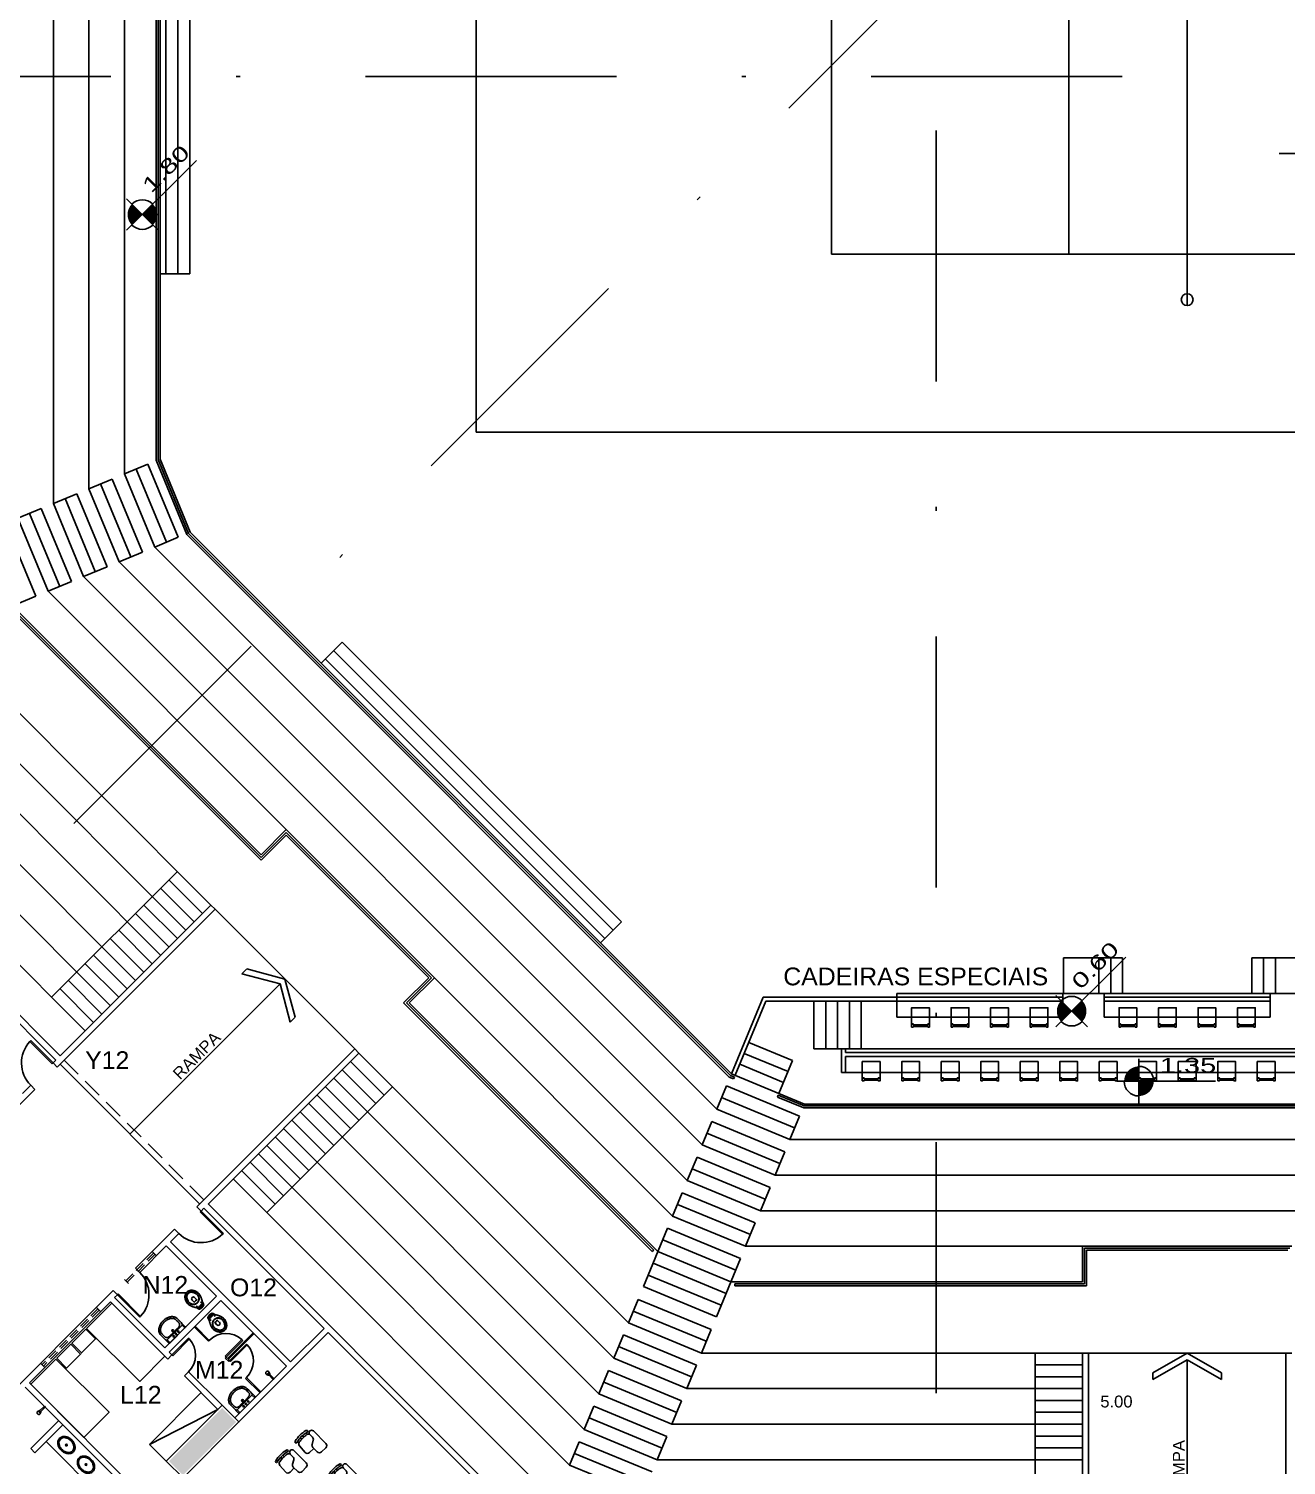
# Model space of a CAD drawing. Extents: x 652 to 872, y -56 to 210.
# Drawn here: x 748.54 to 780.37, y 99.44 to 135.78 of the extents above; entities that cross this region are included whole.
import ezdxf

# ---------------------------------------------------------------- set-up
doc = ezdxf.new("R2010")
doc.units = 0
doc.header["$LTSCALE"] = 2
doc.header["$PDMODE"] = 3
doc.linetypes.add('DASHDOT2', pattern=[12.7, 6.35, -3.175, 0, -3.175])
doc.linetypes.add('HIDDEN', pattern=[0.375, 0.25, -0.125])
doc.layers.get('0').update_dxf_attribs({"linetype": 'CONTINUOUS'})
doc.layers.get('DEFPOINTS').update_dxf_attribs({"linetype": 'CONTINUOUS'})
for name, color, linetype in [('01', 1, 'CONTINUOUS'), ('ARQUIBANCADA-ARY', 2, 'CONTINUOUS'), ('DIVISÓRIAS-ARY', 2, 'CONTINUOUS'), ('ESQUADRIA-ALTA-ARY', 7, 'HIDDEN'), ('ESQUADRIA-ARY', 2, 'CONTINUOUS'), ('HACHURAS-ARY', 9, 'CONTINUOUS'), ('INDIC-CORTE-TBS', 4, 'DASHDOT2'), ('L_DECA', 7, 'CONTINUOUS'), ('MOBILIÁRIO-ARY', 7, 'CONTINUOUS'), ('NOVOSNIVEIS', 30, 'CONTINUOUS'), ('PAREDE-ALTA-ARY', 1, 'CONTINUOUS'), ('PAREDE-BAIXA-ARY', 2, 'CONTINUOUS'), ('PEÇAS-SANIT-ARY', 7, 'CONTINUOUS'), ('PILARES-PRINC-ARY', 5, 'CONTINUOUS'), ('QUAD-OFICIAL-ARY', 7, 'CONTINUOUS'), ('RAMPA-INT-ARY', 7, 'CONTINUOUS'), ('TEXTO-PB-COR-ARY', 12, 'CONTINUOUS'), ('TEXTO-PB-COTAS-ARY', 12, 'CONTINUOUS')]:
    doc.layers.add(name, color=color, linetype=linetype)
doc.styles.add('ARIAL', font='arial.ttf', dxfattribs={"height": 0.5})
doc.styles.add('REGUA60', font='arial.ttf')
doc.styles.add('SEM_ESCALA', font='arial.ttf')
doc.styles.get("Standard").update_dxf_attribs({"font": 'ISOCP'})
doc.dimstyles.new('DIMTIC100-ARY', dxfattribs={"dimtxt": 0.3, "dimasz": 0.12, "dimexe": 0.1, "dimexo": 0.15, "dimgap": 0.1, "dimtad": 1, "dimjust": 1, "dimtoh": 1, "dimrnd": 0.01, "dimzin": 0, "dimdsep": 46, "dimtxsty": 'SEM_ESCALA', "dimblk1": 'NONE', "dimblk2": 'NONE', "dimsah": 1, "dimcen": -0.1, "dimdle": 0.06, "dimse1": 1, "dimse2": 1, "dimsd1": 1, "dimsd2": 1, "dimclrd": 1, "dimclre": 1, "dimclrt": 2, "dimadec": 0, "dimazin": 0, "dimtfac": 1, "dimtix": 1, "dimtmove": 2, "dimatfit": 3, "dimldrblk": 'NONE', "dimfxl": 1, "dimtolj": 1, "dimtzin": 0, "dimarcsym": 0})

# ---------------------------------------------------------------- blocks, each defined once
blk = doc.blocks.new('DUO04')
at = {"layer": 'L_DECA'}
blk.add_line((-27.8, 0), (27.8, 0), dxfattribs=at)
at = {"layer": 'L_DECA', "color": 1}
for p, q in [((-26.5, -9.9), (-26.5, 0)), ((26.5, -9.9), (26.5, 0)), ((-26.5, -9.9), (0, -9.9)), ((26.5, -9.9), (0, -9.9))]:
    blk.add_line(p, q, dxfattribs=at)
at = {"layer": 'L_DECA', "color": 7}
for points in [[(-27.8, 0), (-27.8, 0), (-28.5, -0.1), (-29.1, -0.3), (-29.4, -0.8), (-29.5, -1.4), (-29.5, -23.9)], [(27.8, 0), (27.8, 0), (28.5, -0.1), (29.1, -0.3), (29.4, -0.8), (29.5, -1.4), (29.5, -23.9)], [(-29.5, -23.9), (-29.5, -29.7), (-29.5, -29.7), (-29.4, -32.1), (-28.9, -34.4), (-28.2, -36.5), (-27.2, -38.6), (-26.1, -40.5), (-24.7, -42.2), (-23.1, -43.8), (-21.3, -45.2), (-21.3, -45.2), (-20.2, -45.9), (-19.1, -46.6), (-18, -47.2), (-16.9, -47.9), (-15.7, -48.4), (-14.5, -49), (-13.3, -49.4), (-12.1, -49.9), (-10.8, -50.3), (-9.5, -50.5), (-8.2, -50.9), (-6.7, -51.1), (-4.8, -51.4), (-2.9, -51.5), (-1.4, -51.5), (0, -51.5)], [(29.5, -23.9), (29.5, -29.7), (29.5, -29.7), (29.4, -32.1), (28.9, -34.4), (28.2, -36.5), (27.2, -38.6), (26.1, -40.5), (24.7, -42.2), (23.1, -43.8), (21.3, -45.2), (21.3, -45.2), (20.2, -45.9), (19.1, -46.6), (18, -47.2), (16.9, -47.9), (15.7, -48.4), (14.5, -49), (13.3, -49.4), (12.1, -49.9), (10.8, -50.3), (9.5, -50.5), (8.2, -50.9), (6.7, -51.1), (4.8, -51.4), (2.9, -51.5), (1.4, -51.5), (0, -51.5)]]:
    blk.add_lwpolyline(points, dxfattribs=at)
at = {"layer": 'L_DECA', "color": 1}
for points in [[(-26.5, -9.9), (-26.9, -10), (-27.5, -10.1), (-28, -10.6), (-28.4, -11.2), (-28.7, -11.9), (-29, -12.7), (-29.2, -13.7), (-29.4, -15), (-29.5, -16.8)], [(0, -12.4), (0, -12.4), (-0.8, -12.4), (-1.4, -12.4), (-1.1, -12.4), (-1.8, -12.4), (-2.5, -12.4), (-3.3, -12.4), (-3.9, -12.4), (-4.7, -12.4), (-7.9, -12.4), (-8.6, -12.4), (-9.3, -12.4), (-10, -12.4), (-10.7, -12.4), (-11.4, -12.4), (-12, -12.4), (-12.7, -12.4), (-12.7, -12.4), (-13.7, -12.4), (-14.7, -12.5), (-15.8, -12.6), (-16.8, -12.8), (-17.8, -13), (-18.8, -13.2), (-19.8, -13.5), (-20.8, -13.7), (-20.8, -13.7), (-21.7, -14.1), (-22.6, -14.7), (-23.3, -15.4), (-23.9, -16.1), (-24.5, -17), (-24.8, -18), (-25.1, -19), (-25.2, -20), (-25.2, -20), (-25.2, -21.8), (-25.2, -23.1), (-25.2, -23.9)], [(-25.2, -23.9), (-25.2, -27.3), (-25.2, -29.6), (-25.2, -29.6), (-25, -31.4), (-24.8, -33.1), (-24.2, -34.8), (-23.5, -36.3), (-22.6, -37.8), (-21.6, -39.1), (-20.4, -40.4), (-19.1, -41.4), (-19.1, -41.4), (-18.1, -42.1), (-17.1, -42.7), (-16.2, -43.3), (-15.2, -43.9), (-14.1, -44.4), (-13, -44.8), (-11.9, -45.3), (-10.8, -45.7), (-9.7, -46.1), (-8.6, -46.4), (-6.7, -46.8), (-5.2, -47), (-3.3, -47.2), (-2.1, -47.2), (-1, -47.2), (0, -47.2)], [(0, -12.4), (0, -12.4), (0.8, -12.4), (1.4, -12.4), (1.1, -12.4), (1.8, -12.4), (2.5, -12.4), (3.3, -12.4), (3.9, -12.4), (4.7, -12.4), (7.9, -12.4), (8.6, -12.4), (9.3, -12.4), (10, -12.4), (10.7, -12.4), (11.4, -12.4), (12, -12.4), (12.7, -12.4), (12.7, -12.4), (13.7, -12.4), (14.7, -12.5), (15.8, -12.6), (16.8, -12.8), (17.8, -13), (18.8, -13.2), (19.8, -13.5), (20.8, -13.7), (20.8, -13.7), (21.7, -14.1), (22.6, -14.7), (23.3, -15.4), (23.9, -16.1), (24.5, -17), (24.8, -18), (25.1, -19), (25.2, -20), (25.2, -20), (25.2, -21.8), (25.2, -23.1), (25.2, -23.9)], [(25.2, -23.9), (25.2, -27.3), (25.2, -29.6), (25.2, -29.6), (25, -31.4), (24.8, -33.1), (24.2, -34.8), (23.5, -36.3), (22.6, -37.8), (21.6, -39.1), (20.4, -40.4), (19.1, -41.4), (19.1, -41.4), (18.1, -42.1), (17.1, -42.7), (16.2, -43.3), (15.2, -43.9), (14.1, -44.4), (13, -44.8), (11.9, -45.3), (10.8, -45.7), (9.7, -46.1), (8.6, -46.4), (6.7, -46.8), (5.2, -47), (3.3, -47.2), (2.1, -47.2), (1, -47.2), (0, -47.2)], [(26.5, -9.9), (26.9, -10), (27.5, -10.1), (28, -10.6), (28.4, -11.2), (28.7, -11.9), (29, -12.7), (29.2, -13.7), (29.4, -15), (29.5, -16.8)]]:
    blk.add_lwpolyline(points, dxfattribs=at)
for centre, radius in [((-8.5, -4.9), 1.75), ((0, -17), 2.25), ((0, -4.9), 1.75), ((0, -17), 0.981), ((8.5, -4.9), 1.75)]:
    blk.add_circle(centre, radius, dxfattribs=at)
blk = doc.blocks.new('CHUVEIRO')
at = {"layer": 'PEÇAS-SANIT-ARY'}
for p, q in [((-0.029, 0.168), (-0.043, 0.208)), ((-0.015, 0.17), (0.015, 0.17)), ((-0.015, 0), (-0.015, 0.17)), ((0.015, 0), (-0.015, 0)), ((0.015, 0.17), (0.015, 0)), ((0.043, 0.207), (0.03, 0.175))]:
    blk.add_line(p, q, dxfattribs=at)
for points in [[(0.045, 0.22, 0.109452), (0.042, 0.235, 0.102376), (0.032, 0.248, 0.093737), (0.017, 0.257, 0.088426), (0, 0.26, 0.088426), (-0.017, 0.257, 0.093737), (-0.032, 0.248, 0.102376), (-0.042, 0.235, 0.109452), (-0.045, 0.22, 0.085068), (-0.043, 0.208, 0.102376)], [(0.015, 0.153, 0.061293), (0.021, 0.157, 0.104065), (0.028, 0.166, 0.115836), (0.03, 0.175, 0.115836), (0.028, 0.184, 0.104065), (0.021, 0.193, 0.09084), (0.012, 0.198, 0.083285), (0, 0.2, 0.083285), (-0.012, 0.198, 0.09084), (-0.021, 0.193, 0.104065), (-0.028, 0.184, 0.115836), (-0.03, 0.175, 0.115836), (-0.028, 0.166, 0.104065), (-0.021, 0.157, 0.061293), (-0.015, 0.153, 0.083285)], [(0.043, 0.207, 0.093692), (0.045, 0.22, 0.109452)]]:
    blk.add_lwpolyline(points, format="xyb", dxfattribs=at)
blk = doc.blocks.new('RAV10')
at = {"layer": 'L_DECA'}
blk.add_lwpolyline([(4.6, -12.9), (8.2, -12.9), (8.2, -12.9), (8.7, -13), (9.2, -13.2), (9.6, -13.5), (9.9, -14), (10.1, -14.3), (10.1, -14.3), (10.1, -14.3), (10.1, -14.3), (10.1, -14.3), (10.1, -14.3), (12.2, -18), (12.2, -18), (12.5, -18.6), (12.8, -19.1), (13.1, -19.6), (13.3, -20.1), (13.3, -20.1), (13.6, -20.6), (13.9, -21.1), (14.2, -21.5), (14.5, -22.1), (14.7, -22.6), (15, -23.1), (15.3, -23.6), (15.5, -24.1), (15.5, -24.1), (15.9, -24.8), (16.3, -25.6), (16.6, -26.3), (16.9, -27), (17.2, -27.8), (17.5, -28.6), (17.8, -29.4), (18, -30.2), (18, -30.2), (18.3, -31.4), (18.6, -32.6), (18.8, -33.9), (19, -35.2), (19.1, -36.4), (19.1, -37.7), (19.1, -39), (19, -40.3), (19, -40.3), (18.8, -41.6), (18.6, -42.9), (18.2, -44.2), (17.9, -45.5), (17.4, -46.8), (16.9, -48), (16.4, -49.3), (15.8, -50.4), (15.8, -50.4), (15.2, -51.4), (14.6, -52.3), (13.9, -53.1), (13.3, -53.9), (12.5, -54.8), (11.7, -55.5), (10.9, -56.3), (10.1, -57), (10.1, -57), (9, -57.8), (7.9, -58.5), (6.6, -59.1), (5.4, -59.6), (4.1, -60), (2.8, -60.3), (1.4, -60.4), (0, -60.5), (0, -60.5), (-1.4, -60.4), (-2.7, -60.3), (-4, -60), (-5.3, -59.6), (-6.6, -59.1), (-7.8, -58.5), (-9, -57.8), (-10.1, -57), (-10.1, -57), (-10.9, -56.3), (-11.7, -55.5), (-12.5, -54.8), (-13.2, -53.9), (-13.9, -53.1), (-14.5, -52.3), (-15.1, -51.4), (-15.7, -50.4), (-15.7, -50.4), (-16.3, -49.3), (-16.9, -48), (-17.4, -46.8), (-17.8, -45.5), (-18.2, -44.2), (-18.5, -42.9), (-18.7, -41.6), (-19, -40.3), (-19, -40.3), (-19, -39), (-19, -37.7), (-19, -36.4), (-18.9, -35.2), (-18.7, -33.9), (-18.5, -32.6), (-18.2, -31.4), (-17.9, -30.2), (-17.9, -30.2), (-17.7, -29.4), (-17.4, -28.6), (-17.1, -27.8), (-16.9, -27), (-16.6, -26.3), (-16.2, -25.6), (-15.8, -24.8), (-15.5, -24.1), (-15.5, -24.1), (-15.2, -23.6), (-15, -23.1), (-14.7, -22.6), (-14.4, -22.1), (-14.2, -21.5), (-13.9, -21.1), (-13.6, -20.6), (-13.3, -20.1), (-13.3, -20.1), (-13.1, -19.6), (-12.8, -19.1), (-12.4, -18.6), (-12.1, -18), (-10.1, -14.3), (-10.1, -14.3), (-10.1, -14.3), (-10.1, -14.3), (-10.1, -14.3), (-10.1, -14.3), (-9.8, -14), (-9.8, -14), (-9.6, -13.5), (-9.1, -13.2), (-8.6, -13), (-8.1, -12.9), (-4.5, -12.9)], dxfattribs=at)
at = {"layer": 'L_DECA', "color": 1}
for points in [[(12.2, -18), (13.3, -20.1), (13.3, -20.1), (13.6, -20.6), (13.8, -21.1), (14.1, -21.5), (14.3, -22.1), (14.5, -22.6), (14.7, -23.1), (15, -23.6), (15.2, -24.1), (15.2, -24.1), (15.5, -24.8), (15.9, -25.6), (16.2, -26.3), (16.6, -27.1), (16.9, -27.8), (17.1, -28.5), (17.4, -29.4), (17.6, -30.2), (17.6, -30.2), (17.9, -31.4), (18.1, -32.6), (18.3, -33.9), (18.5, -35.2), (18.5, -36.4), (18.5, -37.7), (18.5, -39), (18.4, -40.3), (18.4, -40.3), (18.2, -41.6), (17.9, -42.9), (17.6, -44.2), (17.2, -45.5), (16.7, -46.8), (16.2, -48), (15.6, -49.3), (15, -50.4), (15, -50.4), (14.4, -51.2), (13.9, -52), (13.3, -52.8), (12.8, -53.5), (12.2, -54.2), (11.5, -54.9), (10.9, -55.5), (10.1, -56.2), (10.1, -56.2), (9, -57.1), (7.9, -57.8), (6.6, -58.4), (5.4, -58.9), (4.1, -59.3), (2.8, -59.6), (1.4, -59.8), (0, -59.8), (0, -59.8), (-1.4, -59.8), (-2.7, -59.6), (-4.1, -59.3), (-5.3, -58.9), (-6.6, -58.4), (-7.8, -57.8), (-9, -57.1), (-10.1, -56.2), (-10.1, -56.2), (-10.8, -55.5), (-11.5, -54.9), (-12.1, -54.2), (-12.7, -53.5), (-13.3, -52.8), (-13.9, -52), (-14.4, -51.2), (-14.9, -50.4), (-14.9, -50.4), (-15.5, -49.3), (-16.1, -48), (-16.6, -46.8), (-17.1, -45.5), (-17.5, -44.2), (-17.9, -42.9), (-18.1, -41.6), (-18.3, -40.3), (-18.3, -40.3), (-18.4, -39.1), (-18.5, -37.7), (-18.5, -36.4), (-18.4, -35.2), (-18.2, -33.9), (-18, -32.6), (-17.8, -31.4), (-17.5, -30.2), (-17.5, -30.2), (-17.3, -29.4), (-17, -28.6), (-16.8, -27.8), (-16.5, -27.1), (-16.2, -26.3), (-15.8, -25.6), (-15.5, -24.8), (-15.2, -24.1), (-15.2, -24.1), (-15, -23.6), (-14.7, -23.1), (-14.5, -22.6), (-14.2, -22.1), (-14, -21.5), (-13.7, -21.1), (-13.5, -20.6), (-13.2, -20.1), (-12.1, -18)], [(-12.9, -30.2), (-12.9, -30.2), (-12.4, -29.3), (-11.9, -28.4), (-11.2, -27.7), (-10.6, -26.9), (-9.9, -26.2), (-9.2, -25.6), (-8.4, -25), (-7.5, -24.4), (-6.7, -23.9), (-5.8, -23.5), (-4.9, -23.1), (-3.9, -22.8), (-3, -22.6), (-2, -22.4), (-1, -22.3), (0, -22.2), (0, -22.2), (1, -22.3), (2, -22.4), (3, -22.6), (4, -22.8), (5, -23.1), (5.8, -23.5), (6.8, -23.9), (7.6, -24.4), (8.5, -25), (9.3, -25.6), (10, -26.2), (10.6, -26.9), (11.3, -27.7), (12, -28.4), (12.5, -29.3), (13, -30.2), (13, -30.2), (13.6, -31.3), (14, -32.6), (14.3, -33.8), (14.6, -35.1), (14.7, -36.4), (14.7, -37.7), (14.7, -39), (14.4, -40.3), (14.4, -40.3), (14.2, -41.6), (13.8, -42.9), (13.4, -44.2), (12.9, -45.5), (12.4, -46.8), (11.7, -48), (11.1, -49.3), (10.4, -50.4), (10.4, -50.4), (9.4, -51.7), (8.4, -52.8), (7.2, -53.8), (5.9, -54.6), (4.5, -55.2), (3.1, -55.8), (1.5, -56.1), (0, -56.2), (0, -56.2), (-1.5, -56.1), (-3.1, -55.8), (-4.4, -55.2), (-5.8, -54.6), (-7.1, -53.8), (-8.3, -52.8), (-9.3, -51.7), (-10.3, -50.4), (-10.3, -50.4), (-11, -49.3), (-11.7, -48), (-12.3, -46.8), (-12.8, -45.5), (-13.3, -44.2), (-13.7, -42.9), (-14.1, -41.6), (-14.4, -40.3), (-14.4, -40.3), (-14.6, -39), (-14.7, -37.7), (-14.6, -36.4), (-14.5, -35.1), (-14.2, -33.8), (-13.9, -32.6), (-13.5, -31.3), (-12.9, -30.2)], [(-12, -30.2), (-12, -30.2), (-11.5, -29.4), (-11, -28.6), (-10.4, -27.9), (-9.8, -27.2), (-9.1, -26.7), (-8.5, -26.1), (-7.7, -25.5), (-6.9, -25), (-6.1, -24.6), (-5.3, -24.2), (-4.5, -23.9), (-3.6, -23.6), (-2.8, -23.4), (-1.8, -23.2), (-0.9, -23.2), (0, -23.1), (0, -23.1), (0.9, -23.2), (1.9, -23.2), (2.8, -23.4), (3.6, -23.6), (4.5, -23.9), (5.4, -24.2), (6.2, -24.6), (7, -25), (7.7, -25.5), (8.5, -26.1), (9.2, -26.7), (9.8, -27.2), (10.4, -27.9), (11, -28.6), (11.5, -29.4), (12, -30.2), (12, -30.2), (12.7, -31.3), (13.2, -32.6), (13.6, -33.8), (13.9, -35), (14.1, -36.4), (14.1, -37.7), (14.1, -39), (13.9, -40.3), (13.9, -40.3), (13.6, -41.7), (13.2, -43), (12.8, -44.3), (12.3, -45.5), (11.7, -46.9), (11.1, -48.1), (10.4, -49.3), (9.6, -50.4), (9.6, -50.4), (8.8, -51.6), (7.8, -52.6), (6.7, -53.5), (5.5, -54.2), (4.2, -54.8), (2.8, -55.3), (1.5, -55.5), (0, -55.7), (0, -55.7), (-1.5, -55.5), (-2.8, -55.3), (-4.2, -54.8), (-5.4, -54.2), (-6.6, -53.5), (-7.7, -52.6), (-8.7, -51.6), (-9.6, -50.4), (-9.6, -50.4), (-10.3, -49.3), (-11, -48.1), (-11.7, -46.9), (-12.2, -45.5), (-12.7, -44.3), (-13.1, -43), (-13.5, -41.7), (-13.8, -40.3), (-13.8, -40.3), (-14, -39), (-14.1, -37.7), (-14, -36.4), (-13.9, -35), (-13.6, -33.8), (-13.2, -32.6), (-12.7, -31.3), (-12, -30.2)], [(-7.7, -9.4), (-8.1, -10.1), (-8.5, -10.8), (-8.6, -11.4), (-8.8, -12.2), (-8.8, -13.1)], [(-5.1, -12.9), (-5.1, -9.7), (-5.1, -7.8), (-5.1, -7.8), (-5.2, -7.6), (-5.3, -7.5), (-5.5, -7.4), (-5.9, -7.6), (-5.9, -7.6), (-6.4, -8), (-7.1, -8.6), (-7.7, -9.4)], [(5.1, -9.3), (5, -8.9), (4.6, -8.3), (3.9, -7.8), (3.1, -7.7), (0, -7.7), (-3.1, -7.7), (-3.1, -7.7), (-3.9, -7.8), (-4.5, -8.3), (-5, -8.9), (-5.1, -9.7)], [(4.6, -12.9), (4.6, -12.9), (4.2, -12.9), (3.9, -12.6), (3.6, -12.4), (3.6, -12), (3.6, -10.7), (3.6, -10.7), (3.6, -10.5), (3.6, -10.4), (3.7, -10.2), (3.9, -10.1), (3.9, -10.1), (3.9, -9.9), (3.9, -9.7), (3.8, -9.5), (3.6, -9.4), (0, -9.4), (-3.5, -9.4), (-3.5, -9.4), (-3.7, -9.5), (-3.9, -9.7), (-3.9, -9.9), (-3.8, -10.1), (-3.8, -10.1), (-3.6, -10.2), (-3.6, -10.4), (-3.5, -10.5), (-3.5, -10.7), (-3.5, -12), (-3.5, -12), (-3.6, -12.4), (-3.8, -12.6), (-4.1, -12.9), (-4.5, -12.9)], [(-4.5, -37), (-4.5, -29), (0, -29)], [(3.7, -10.3), (0, -10.3), (-3.6, -10.3)], [(4.6, -37), (4.6, -29), (0, -29)], [(5.1, -12.9), (5.1, -9.7), (5.1, -7.8), (5.1, -7.8), (5.2, -7.6), (5.3, -7.5), (5.5, -7.4), (5.9, -7.6), (5.9, -7.6), (6.4, -8), (7.1, -8.6), (7.7, -9.4)], [(7.7, -9.4), (8.1, -10.1), (8.5, -10.8), (8.6, -11.4), (8.8, -12.2), (8.8, -13.1)]]:
    blk.add_lwpolyline(points, dxfattribs=at)
at = {"layer": 'L_DECA', "color": 7}
for points in [[(10.1, -14.3), (10.1, -14.3), (10.1, -14.3), (10.1, -14.3), (10.1, -14.3), (10.1, -14.3), (9.6, -11.3), (9.6, -11.3), (9.3, -10.2), (8.9, -9.3), (8.3, -8.5), (7.7, -7.7), (6.9, -7), (6.1, -6.5), (5.1, -6.2), (4.1, -5.9), (4.1, -5.9), (3.6, -5.8), (3.1, -5.7), (2.6, -5.6), (2, -5.6), (1.5, -5.6), (1, -5.5), (0.5, -5.5), (0, -5.5), (0, -5.5), (-0.5, -5.5), (-1, -5.5), (-1.5, -5.6), (-2, -5.6), (-2.5, -5.6), (-3, -5.7), (-3.5, -5.8), (-4, -5.9), (-4, -5.9), (-5, -6.2), (-6, -6.5), (-6.9, -7), (-7.6, -7.7), (-8.2, -8.5), (-8.8, -9.3), (-9.3, -10.2), (-9.6, -11.3), (-10, -14.3), (-10, -14.3), (-10, -14.3), (-10, -14.3), (-10, -14.3), (-10.1, -14.3)], [(-4.5, -12.9), (0, -12.9)], [(4.6, -12.9), (0, -12.9)]]:
    blk.add_lwpolyline(points, dxfattribs=at)
at = {"layer": 'L_DECA', "color": 1}
for centre in [(-7.6, -17), (7.6, -17)]:
    blk.add_circle(centre, 0.672, dxfattribs=at)
blk.add_arc((0, -37), 4.56, 180, 0, dxfattribs=at)
blk = doc.blocks.new('CUB01')
at = {"layer": 'L_DECA'}
blk.add_lwpolyline([(-24.5, -18.7, 0.124977), (-22.8, -25.6, 0.105809), (-17.3, -31.9, 0.086634), (-9.6, -35.9, 0.076682), (0, -37.4, 0.076682), (9.6, -35.9, 0.086634), (17.3, -31.9, 0.105809), (22.8, -25.6, 0.124977), (24.5, -18.7, 0.124977), (22.8, -11.8, 0.105809), (17.3, -5.5, 0.086634), (9.6, -1.5, 0.076682), (0, 0, 0.076682), (-9.6, -1.5, 0.086634), (-17.3, -5.5, 0.105809), (-22.8, -11.8, 0.124977)], format="xyb", close=True, dxfattribs=at)
at = {"layer": 'L_DECA', "color": 1}
blk.add_lwpolyline([(0.1, -2.9, 0.074123), (-8.3, -4.1, 0.084852), (-15, -7.5, 0.106323), (-19.8, -12.9, 0.128843), (-21.3, -18.6, 0.128843), (-19.8, -24.4, 0.106323), (-15, -29.8, 0.084852), (-8.3, -33.1, 0.074123), (0.1, -34.4, 0.074123), (8.6, -33.1, 0.084852), (15.3, -29.8, 0.106323), (20, -24.4, 0.128843), (21.5, -18.6, 0.128843), (20, -12.9, 0.106323), (15.3, -7.5, 0.084852), (8.6, -4.1, 0.074123)], format="xyb", close=True, dxfattribs=at)
for radius in [2.25, 1.06]:
    blk.add_circle((0.1, -18.7), radius, dxfattribs=at)
blk = doc.blocks.new('12PCVC07')
at = {"color": 0, "linetype": 'ByBlock'}
for p, q in [((2.039549, 1.5), (4.034751, 1.5)), ((15.775724, 8.405378), (7.15405, 7.742172)), ((19.005813, -0.5), (19.005813, 5.414214)), ((4.034751, -1.5), (2.039549, -1.5)), ((10.264845, -7.5), (6.505813, -7.5)), ((6.505813, -12.5), (24.005813, -12.5)), ((15.142051, -2.011583), (12.869575, -5.988417)), ((24.005813, -0.5), (17.746781, -0.5)), ((27.005813, -9.5), (27.005813, -3.5))]:
    blk.add_line(p, q, dxfattribs=at)
for centre, radius, start, end in [((28.465356, 0), 28.465356, 164.723455, 195.276545), ((2.005813, 7.5), 1, 0, 180), ((30.465356, 0), 28.465356, 164.723455, 195.276545), ((36.390556, 0), 32.390556, 170.476495, 189.523505), ((7.384139, 4.751009), 3, 94.398705, 168.305486), ((16.005813, 5.414214), 3, 0, 94.398705), ((2.005813, -7.5), 1, 180, 0), ((6.505813, -10), 2.5, 90, 270), ((7.384139, -4.751009), 3, 191.694514, 247.184928), ((10.264845, -4.5), 3, 270, 330.255119), ((17.746781, -3.5), 3, 90, 150.255119), ((24.005813, -3.5), 3, 0, 90), ((24.005813, -9.5), 3, 270, 0)]:
    blk.add_arc(centre, radius, start, end, dxfattribs=at)
for tag, p, flags in [('ROOM_NUMBER', (0, -32), 1), ('ITEM', (1, -22), 3)]:
    blk.add_attdef(tag, p, '', height=6, dxfattribs=dict(at, flags=flags))
blk = doc.blocks.new('*D32')
at = {"layer": 'DEFPOINTS', "color": 0, "linetype": 'ByBlock', "ltscale": 0.5}
for p in [(775.36, 102.277), (780.36, 102.277), (780.36, 100.795)]:
    blk.add_point(p, dxfattribs=at)
at = {"color": 2, "linetype": 'ByBlock', "ltscale": 0.5, "insert": (776.069, 101.048), "char_height": 0.3, "attachment_point": 5, "style": 'SEM_ESCALA'}
blk.add_mtext('\\A1;5.00', dxfattribs=at)
blk = doc.blocks.new('_NONE')
at = {"color": 0, "linetype": 'ByBlock', "ltscale": 0.5}
blk.add_circle((0, 0), 0.25, dxfattribs=at)

msp = doc.modelspace()

# ---------------------------------------------------------------- hatches: boundary and pattern name
at = {"layer": 'HACHURAS-ARY', "ltscale": 0.5}
msp.add_hatch(color=256, dxfattribs=at).paths.add_polyline_path([(753.785, 100.532), (753.432, 100.886), (752.088, 99.542), (752.442, 99.189)])

# ---------------------------------------------------------------- linework, layer by layer
at = {"color": 0}
for points in [[(770.885, 110.523), (770.925, 110.523), (770.925, 110.538), (771.295, 110.538), (771.295, 110.523), (771.335, 110.523), (771.335, 111.013), (770.885, 111.013)], [(771.885, 110.523), (771.925, 110.523), (771.925, 110.538), (772.295, 110.538), (772.295, 110.523), (772.335, 110.523), (772.335, 111.013), (771.885, 111.013)], [(772.885, 110.523), (772.925, 110.523), (772.925, 110.538), (773.295, 110.538), (773.295, 110.523), (773.335, 110.523), (773.335, 111.013), (772.885, 111.013)], [(773.885, 110.523), (773.925, 110.523), (773.925, 110.538), (774.295, 110.538), (774.295, 110.523), (774.335, 110.523), (774.335, 111.013), (773.885, 111.013)], [(776.135, 110.523), (776.175, 110.523), (776.175, 110.538), (776.545, 110.538), (776.545, 110.523), (776.585, 110.523), (776.585, 111.013), (776.135, 111.013)], [(777.135, 110.523), (777.175, 110.523), (777.175, 110.538), (777.545, 110.538), (777.545, 110.523), (777.585, 110.523), (777.585, 111.013), (777.135, 111.013)], [(778.135, 110.523), (778.175, 110.523), (778.175, 110.538), (778.545, 110.538), (778.545, 110.523), (778.585, 110.523), (778.585, 111.013), (778.135, 111.013)], [(779.135, 110.523), (779.175, 110.523), (779.175, 110.538), (779.545, 110.538), (779.545, 110.523), (779.585, 110.523), (779.585, 111.013), (779.135, 111.013)], [(769.635, 109.162), (769.675, 109.162), (769.675, 109.177), (770.045, 109.177), (770.045, 109.162), (770.085, 109.162), (770.085, 109.652), (769.635, 109.652)], [(770.635, 109.162), (770.675, 109.162), (770.675, 109.177), (771.045, 109.177), (771.045, 109.162), (771.085, 109.162), (771.085, 109.652), (770.635, 109.652)], [(771.635, 109.162), (771.675, 109.162), (771.675, 109.177), (772.045, 109.177), (772.045, 109.162), (772.085, 109.162), (772.085, 109.652), (771.635, 109.652)], [(772.635, 109.162), (772.675, 109.162), (772.675, 109.177), (773.045, 109.177), (773.045, 109.162), (773.085, 109.162), (773.085, 109.652), (772.635, 109.652)], [(773.635, 109.162), (773.675, 109.162), (773.675, 109.177), (774.045, 109.177), (774.045, 109.162), (774.085, 109.162), (774.085, 109.652), (773.635, 109.652)], [(774.635, 109.162), (774.675, 109.162), (774.675, 109.177), (775.045, 109.177), (775.045, 109.162), (775.085, 109.162), (775.085, 109.652), (774.635, 109.652)], [(775.635, 109.162), (775.675, 109.162), (775.675, 109.177), (776.045, 109.177), (776.045, 109.162), (776.085, 109.162), (776.085, 109.652), (775.635, 109.652)], [(776.635, 109.162), (776.675, 109.162), (776.675, 109.177), (777.045, 109.177), (777.045, 109.162), (777.085, 109.162), (777.085, 109.652), (776.635, 109.652)], [(777.635, 109.162), (777.675, 109.162), (777.675, 109.177), (778.045, 109.177), (778.045, 109.162), (778.085, 109.162), (778.085, 109.652), (777.635, 109.652)], [(778.635, 109.162), (778.675, 109.162), (778.675, 109.177), (779.045, 109.177), (779.045, 109.162), (779.085, 109.162), (779.085, 109.652), (778.635, 109.652)], [(779.635, 109.162), (779.675, 109.162), (779.675, 109.177), (780.045, 109.177), (780.045, 109.162), (780.085, 109.162), (780.085, 109.652), (779.635, 109.652)]]:
    msp.add_lwpolyline(points, close=True, dxfattribs=at)
at = {"layer": '01', "linetype": 'Continuous', "ltscale": 3.5}
for p, q in [((770.51, 111.277), (774.71, 111.277)), ((775.76, 111.277), (779.96, 111.277)), ((770.51, 111.177), (774.71, 111.177)), ((775.76, 111.177), (779.96, 111.177)), ((786.51, 109.877), (769.21, 109.877)), ((786.51, 109.777), (769.21, 109.777)), ((769.21, 109.777), (769.21, 109.377))]:
    msp.add_line(p, q, dxfattribs=at)
at = {"layer": '01', "linetype": 'HIDDEN', "ltscale": 3.5}
msp.add_line((769.21, 109.977), (769.21, 109.877), dxfattribs=at)
at = {"layer": 'ARQUIBANCADA-ARY'}
for p, q in [((749.16, 123.772), (749.16, 145.383)), ((750.06, 124.144), (750.06, 145.01)), ((750.96, 124.517), (750.96, 144.637)), ((751.86, 124.89), (751.86, 144.264)), ((750.96, 124.517), (751.551, 124.762)), ((751.551, 124.762), (752.317, 122.914)), ((751.86, 124.89), (752.626, 123.042)), ((750.06, 124.144), (750.651, 124.389)), ((750.651, 124.389), (751.417, 122.542)), ((750.96, 124.517), (751.726, 122.669)), ((751.256, 124.64), (752.021, 122.792)), ((749.16, 123.772), (749.751, 124.017)), ((749.751, 124.017), (750.517, 122.169)), ((750.06, 124.144), (750.826, 122.297)), ((750.356, 124.267), (751.121, 122.419)), ((748.26, 123.399), (748.851, 123.644)), ((748.851, 123.644), (749.617, 121.796)), ((749.16, 123.772), (749.926, 121.924)), ((749.456, 123.894), (750.221, 122.046)), ((747.951, 123.271), (748.717, 121.423)), ((748.26, 123.399), (749.026, 121.551)), ((748.556, 123.521), (749.321, 121.674)), ((751.726, 122.669), (752.317, 122.914)), ((766.325, 109.343), (752.626, 123.042)), ((750.826, 122.297), (751.417, 122.542)), ((765.952, 108.443), (751.726, 122.669)), ((749.926, 121.924), (750.517, 122.169)), ((765.58, 107.543), (750.826, 122.297)), ((749.026, 121.551), (749.617, 121.796)), ((765.207, 106.643), (749.926, 121.924)), ((747.239, 120.811), (748.717, 121.423)), ((755.056, 115.521), (749.026, 121.551)), ((754.42, 114.884), (748.126, 121.178)), ((753.147, 113.611), (746.326, 120.433)), ((752.51, 112.975), (745.426, 120.06)), ((751.874, 112.339), (744.526, 119.687)), ((751.238, 111.702), (743.626, 119.314)), ((750.601, 111.066), (742.726, 118.942)), ((749.965, 110.43), (741.826, 118.569)), ((754.42, 114.884), (755.056, 115.521)), ((754.42, 114.814), (755.056, 115.45)), ((754.42, 114.743), (755.056, 115.379)), ((755.056, 115.521), (758.804, 111.773)), ((755.056, 115.45), (758.733, 111.773)), ((755.056, 115.379), (758.662, 111.773)), ((749.116, 111.278), (752.298, 114.46)), ((752.086, 114.248), (752.935, 113.399)), ((751.874, 114.036), (752.723, 113.187)), ((751.238, 113.399), (752.086, 112.551)), ((751.45, 113.611), (752.298, 112.763)), ((750.601, 112.763), (751.45, 111.914)), ((750.813, 112.975), (751.662, 112.127)), ((750.177, 112.339), (751.025, 111.49)), ((749.965, 112.127), (750.813, 111.278)), ((774.731, 111.377), (774.731, 112.277)), ((775.625, 111.377), (775.625, 112.277)), ((775.925, 111.377), (775.925, 112.277)), ((776.225, 111.377), (776.225, 112.277)), ((779.495, 111.377), (779.495, 112.277)), ((779.795, 111.377), (779.795, 112.277)), ((780.095, 111.377), (780.095, 112.277)), ((749.541, 111.702), (750.389, 110.854)), ((758.026, 111.137), (758.662, 111.773)), ((758.097, 111.137), (758.733, 111.773)), ((758.167, 111.137), (758.804, 111.773)), ((764.834, 105.743), (758.804, 111.773)), ((749.328, 111.49), (750.177, 110.642)), ((766.325, 109.343), (767.127, 111.277)), ((767.127, 111.277), (770.51, 111.277)), ((774.71, 111.377), (775.76, 111.377)), ((779.96, 111.377), (781.01, 111.377)), ((764.461, 104.843), (758.167, 111.137)), ((766.418, 109.304), (767.193, 111.177)), ((767.193, 111.177), (770.51, 111.177)), ((768.41, 109.977), (768.41, 111.177)), ((768.71, 109.977), (768.71, 111.177)), ((769.01, 109.977), (769.01, 111.177)), ((769.31, 109.977), (769.31, 111.177)), ((769.61, 109.977), (769.61, 111.177)), ((767.871, 109.677), (766.762, 110.136)), ((763.716, 103.043), (756.894, 109.864)), ((767.756, 109.399), (766.647, 109.859)), ((768.41, 109.977), (769.61, 109.977)), ((757.319, 108.591), (756.47, 109.44)), ((757.531, 108.803), (756.682, 109.652)), ((767.641, 109.122), (766.532, 109.581)), ((767.526, 108.845), (767.871, 109.677)), ((763.343, 102.143), (756.258, 109.227)), ((765.952, 108.443), (766.197, 109.034)), ((766.197, 109.034), (768.045, 108.268)), ((768.173, 108.577), (766.325, 109.343)), ((754.561, 105.833), (757.743, 109.015)), ((756.682, 107.955), (755.834, 108.803)), ((756.894, 108.167), (756.046, 109.015)), ((766.075, 108.738), (767.923, 107.973)), ((756.258, 107.53), (755.41, 108.379)), ((762.97, 101.243), (755.622, 108.591)), ((765.952, 108.443), (767.8, 107.677)), ((768.173, 108.577), (787.547, 108.577)), ((762.597, 100.343), (754.985, 107.955)), ((756.046, 107.318), (755.197, 108.167)), ((765.58, 107.543), (765.825, 108.134)), ((765.825, 108.134), (767.672, 107.368)), ((767.8, 107.677), (768.045, 108.268)), ((755.622, 106.894), (754.773, 107.743)), ((765.702, 107.838), (767.55, 107.073)), ((787.92, 107.677), (767.8, 107.677)), ((762.225, 99.443), (754.349, 107.318)), ((755.41, 106.682), (754.561, 107.53)), ((765.207, 106.643), (765.452, 107.234)), ((765.452, 107.234), (767.3, 106.468)), ((765.58, 107.543), (767.427, 106.777)), ((767.427, 106.777), (767.672, 107.368)), ((754.773, 106.045), (753.925, 106.894)), ((754.985, 106.258), (754.137, 107.106)), ((765.329, 106.938), (767.177, 106.173)), ((761.852, 98.543), (753.712, 106.682)), ((765.207, 106.643), (767.055, 105.877)), ((788.293, 106.777), (767.427, 106.777)), ((764.834, 105.743), (765.079, 106.334)), ((765.079, 106.334), (766.927, 105.568)), ((767.055, 105.877), (767.3, 106.468)), ((764.957, 106.038), (766.804, 105.273)), ((788.666, 105.877), (767.055, 105.877)), ((764.094, 103.956), (764.706, 105.434)), ((764.706, 105.434), (766.554, 104.668)), ((764.834, 105.743), (766.682, 104.977)), ((766.682, 104.977), (766.927, 105.568)), ((764.584, 105.138), (766.431, 104.373)), ((764.461, 104.843), (766.309, 104.077)), ((775.21, 104.977), (766.682, 104.977)), ((780.51, 104.977), (775.21, 104.977)), ((775.21, 104.077), (775.21, 104.977)), ((780.46, 104.927), (775.26, 104.927)), ((775.26, 104.027), (775.26, 104.927)), ((780.41, 104.877), (775.31, 104.877)), ((775.31, 103.977), (775.31, 104.877)), ((764.339, 104.547), (766.187, 103.782)), ((765.942, 103.19), (766.554, 104.668)), ((764.094, 103.956), (765.942, 103.19)), ((764.216, 104.251), (766.064, 103.486)), ((775.21, 104.077), (766.309, 104.077)), ((763.716, 103.043), (763.961, 103.634)), ((763.961, 103.634), (765.808, 102.868)), ((763.838, 103.338), (765.686, 102.573)), ((763.716, 103.043), (765.563, 102.277)), ((765.563, 102.277), (765.808, 102.868)), ((763.343, 102.143), (763.588, 102.734)), ((763.588, 102.734), (765.436, 101.968)), ((763.343, 102.143), (765.191, 101.377)), ((763.465, 102.438), (765.313, 101.673)), ((775.21, 102.277), (765.563, 102.277)), ((774.01, 97.777), (774.01, 102.277)), ((762.97, 101.243), (763.215, 101.834)), ((763.215, 101.834), (765.063, 101.068)), ((765.191, 101.377), (765.436, 101.968)), ((774.01, 101.977), (775.21, 101.977)), ((763.093, 101.538), (764.94, 100.773)), ((774.01, 101.677), (775.21, 101.677)), ((762.97, 101.243), (764.818, 100.477)), ((764.818, 100.477), (765.063, 101.068)), ((775.21, 101.377), (765.191, 101.377)), ((774.01, 101.077), (775.21, 101.077)), ((762.597, 100.343), (762.842, 100.934)), ((762.842, 100.934), (764.69, 100.168)), ((774.01, 100.777), (775.21, 100.777)), ((762.597, 100.343), (764.445, 99.577)), ((762.72, 100.638), (764.568, 99.873)), ((775.21, 100.477), (764.818, 100.477)), ((762.225, 99.443), (762.469, 100.034)), ((762.469, 100.034), (764.317, 99.268)), ((764.445, 99.577), (764.69, 100.168)), ((774.01, 100.177), (775.21, 100.177)), ((762.347, 99.738), (764.195, 98.973)), ((774.01, 99.877), (775.21, 99.877)), ((762.225, 99.443), (764.072, 98.677)), ((775.21, 99.577), (764.445, 99.577))]:
    msp.add_line(p, q, dxfattribs=at)
at = {"layer": 'ARQUIBANCADA-ARY', "ltscale": 3.5}
for p, q in [((774.731, 112.277), (776.225, 112.277)), ((779.495, 112.277), (780.99, 112.277))]:
    msp.add_line(p, q, dxfattribs=at)
at = {"layer": 'ARQUIBANCADA-ARY', "linetype": 'HIDDEN'}
msp.add_line((752.97, 106.152), (749.434, 109.687), dxfattribs=at)
at = {"layer": 'DIVISÓRIAS-ARY'}
for p, q in [((748.565, 110.16), (748.586, 110.182)), ((748.565, 110.16), (749.13, 109.595)), ((748.586, 110.182), (749.152, 109.616)), ((749.152, 109.616), (749.13, 109.595)), ((752.899, 105.869), (752.878, 105.847)), ((753.443, 105.282), (752.878, 105.847)), ((753.465, 105.303), (752.899, 105.869)), ((753.443, 105.282), (753.465, 105.303)), ((751.346, 104.315), (751.325, 104.336)), ((750.78, 103.75), (750.801, 103.771)), ((751.345, 103.184), (750.78, 103.75)), ((751.367, 103.205), (750.801, 103.771)), ((751.367, 103.205), (751.345, 103.184)), ((753.085, 102.576), (752.725, 102.936)), ((753.106, 102.597), (752.746, 102.958)), ((752.159, 102.229), (752.583, 102.653)), ((752.18, 102.208), (752.604, 102.632)), ((752.604, 102.632), (752.583, 102.653)), ((753.106, 102.597), (753.085, 102.576)), ((753.933, 102.618), (753.51, 102.194)), ((753.954, 102.596), (753.51, 102.151)), ((753.566, 102.137), (754.217, 102.788)), ((753.587, 102.116), (754.238, 102.767)), ((754.046, 102.504), (753.601, 102.06)), ((753.933, 102.618), (753.954, 102.596)), ((754.068, 102.483), (754.046, 102.504)), ((752.159, 102.229), (752.18, 102.208)), ((753.531, 102.173), (753.51, 102.194)), ((753.601, 102.06), (753.51, 102.151)), ((753.531, 102.173), (753.566, 102.137)), ((753.566, 102.137), (753.531, 102.173)), ((754.068, 102.483), (753.644, 102.06)), ((753.623, 102.081), (753.587, 102.116)), ((753.587, 102.116), (753.623, 102.081)), ((753.623, 102.081), (753.644, 102.06)), ((754.047, 101.656), (754.026, 101.635)), ((754.386, 101.275), (754.026, 101.635)), ((754.408, 101.296), (754.047, 101.656))]:
    msp.add_line(p, q, dxfattribs=at)
at = {"layer": 'DIVISÓRIAS-ARY', "color": 7, "ltscale": 0.5}
for centre, radius, start, end in [((749.152, 109.616), 0.8, 137.1491, 225), ((752.899, 105.869), 0.8, 225, 312.8509), ((750.78, 103.75), 0.8, 317.1491, 45), ((753.531, 102.173), 0.6, 47.866, 135), ((753.623, 102.081), 0.6, 315, 42.134)]:
    msp.add_arc(centre, radius, start, end, dxfattribs=at)
at = {"layer": 'ESQUADRIA-ALTA-ARY', "ltscale": 0.5}
for p, q in [((750.992, 104.103), (751.699, 104.81)), ((751.028, 104.068), (751.735, 104.775)), ((751.77, 104.739), (751.664, 104.846)), ((751.77, 104.739), (751.664, 104.846)), ((751.063, 104.032), (750.957, 104.138)), ((750.285, 103.396), (748.871, 101.982)), ((750.32, 103.361), (748.906, 101.946)), ((750.356, 103.325), (750.25, 103.431)), ((748.942, 101.911), (748.836, 102.017))]:
    msp.add_line(p, q, dxfattribs=at)
at = {"layer": 'ESQUADRIA-ARY'}
for p, q in [((751.76, 124.87), (751.76, 144.284)), ((751.81, 124.88), (751.81, 144.274)), ((751.76, 124.87), (752.541, 122.986)), ((751.81, 124.88), (752.583, 123.014)), ((766.269, 109.258), (752.541, 122.986)), ((766.297, 109.3), (752.583, 123.014)), ((754.42, 114.743), (748.126, 121.037)), ((754.42, 114.814), (748.161, 121.072)), ((764.32, 104.843), (758.026, 111.137)), ((764.355, 104.878), (758.097, 111.137)), ((766.379, 109.212), (766.269, 109.258)), ((766.398, 109.258), (766.297, 109.3)), ((766.398, 109.258), (766.379, 109.212)), ((767.507, 108.799), (767.488, 108.753)), ((768.153, 108.477), (767.488, 108.753)), ((768.163, 108.527), (767.507, 108.799)), ((768.153, 108.477), (787.567, 108.477)), ((768.163, 108.527), (787.557, 108.527)), ((764.355, 104.878), (764.32, 104.843)), ((766.409, 104.027), (766.409, 103.977)), ((766.409, 104.027), (766.409, 103.977)), ((766.409, 104.027), (775.26, 104.027)), ((766.409, 103.977), (775.31, 103.977))]:
    msp.add_line(p, q, dxfattribs=at)
at = {"layer": 'INDIC-CORTE-TBS', "ltscale": 0.5}
for p, q in [((771.504, 62.858), (771.504, 210.116)), ((722.52, 88.518), (826.519, 192.516)), ((777.86, 142.377), (777.86, 133.577)), ((705.86, 134.577), (778.86, 134.577))]:
    msp.add_line(p, q, dxfattribs=at)
at = {"layer": 'MOBILIÁRIO-ARY'}
for p, q in [((752.01, 139.577), (752.01, 129.577)), ((752.31, 139.577), (752.31, 129.577)), ((752.61, 139.577), (752.61, 129.577)), ((751.86, 129.577), (752.61, 129.577)), ((755.94, 119.728), (756.47, 120.258)), ((756.258, 120.046), (763.329, 112.975)), ((756.47, 120.258), (763.541, 113.187)), ((756.046, 119.834), (763.117, 112.763)), ((763.011, 112.657), (763.541, 113.187)), ((770.51, 111.377), (774.71, 111.377)), ((770.51, 111.377), (770.51, 110.777)), ((774.71, 111.377), (774.71, 110.777)), ((775.76, 111.377), (779.96, 111.377)), ((775.76, 111.377), (775.76, 110.777)), ((779.96, 111.377), (779.96, 110.777)), ((770.51, 110.777), (774.71, 110.777)), ((775.76, 110.777), (779.96, 110.777)), ((786.61, 109.977), (769.11, 109.977)), ((769.11, 109.377), (769.11, 109.977)), ((786.61, 109.377), (769.11, 109.377))]:
    msp.add_line(p, q, dxfattribs=at)
at = {"layer": 'MOBILIÁRIO-ARY', "ltscale": 0.5}
for p, q in [((752.901, 101.275), (751.593, 99.966)), ((751.593, 99.966), (753.326, 100.85)), ((752.018, 99.542), (751.593, 99.966))]:
    msp.add_line(p, q, dxfattribs=at)
at = {"layer": 'MOBILIÁRIO-ARY'}
for points in [[(770.885, 110.603), (770.925, 110.603), (770.925, 110.579), (771.295, 110.579), (771.295, 110.603), (771.335, 110.603)], [(771.885, 110.603), (771.925, 110.603), (771.925, 110.579), (772.295, 110.579), (772.295, 110.603), (772.335, 110.603)], [(772.885, 110.603), (772.925, 110.603), (772.925, 110.579), (773.295, 110.579), (773.295, 110.603), (773.335, 110.603)], [(773.885, 110.603), (773.925, 110.603), (773.925, 110.579), (774.295, 110.579), (774.295, 110.603), (774.335, 110.603)], [(776.135, 110.603), (776.175, 110.603), (776.175, 110.579), (776.545, 110.579), (776.545, 110.603), (776.585, 110.603)], [(777.135, 110.603), (777.175, 110.603), (777.175, 110.579), (777.545, 110.579), (777.545, 110.603), (777.585, 110.603)], [(778.135, 110.603), (778.175, 110.603), (778.175, 110.579), (778.545, 110.579), (778.545, 110.603), (778.585, 110.603)], [(779.135, 110.603), (779.175, 110.603), (779.175, 110.579), (779.545, 110.579), (779.545, 110.603), (779.585, 110.603)], [(769.635, 109.242), (769.675, 109.242), (769.675, 109.218), (770.045, 109.218), (770.045, 109.242), (770.085, 109.242)], [(770.635, 109.242), (770.675, 109.242), (770.675, 109.218), (771.045, 109.218), (771.045, 109.242), (771.085, 109.242)], [(771.635, 109.242), (771.675, 109.242), (771.675, 109.218), (772.045, 109.218), (772.045, 109.242), (772.085, 109.242)], [(772.635, 109.242), (772.675, 109.242), (772.675, 109.218), (773.045, 109.218), (773.045, 109.242), (773.085, 109.242)], [(773.635, 109.242), (773.675, 109.242), (773.675, 109.218), (774.045, 109.218), (774.045, 109.242), (774.085, 109.242)], [(774.635, 109.242), (774.675, 109.242), (774.675, 109.218), (775.045, 109.218), (775.045, 109.242), (775.085, 109.242)], [(775.635, 109.242), (775.675, 109.242), (775.675, 109.218), (776.045, 109.218), (776.045, 109.242), (776.085, 109.242)], [(776.635, 109.242), (776.675, 109.242), (776.675, 109.218), (777.045, 109.218), (777.045, 109.242), (777.085, 109.242)], [(777.635, 109.242), (777.675, 109.242), (777.675, 109.218), (778.045, 109.218), (778.045, 109.242), (778.085, 109.242)], [(778.635, 109.242), (778.675, 109.242), (778.675, 109.218), (779.045, 109.218), (779.045, 109.242), (779.085, 109.242)], [(779.635, 109.242), (779.675, 109.242), (779.675, 109.218), (780.045, 109.218), (780.045, 109.242), (780.085, 109.242)]]:
    msp.add_lwpolyline(points, dxfattribs=at)
for points in [[(750.002, 102.901), (751.346, 101.557), (751.982, 102.194), (750.639, 103.537)], [(749.981, 102.88), (750.229, 102.632), (749.875, 102.279), (749.628, 102.526)], [(749.246, 102.144), (749.493, 101.897), (749.847, 102.25), (749.599, 102.498)], [(749.224, 102.123), (750.568, 100.78), (749.932, 100.143), (748.588, 101.487)]]:
    msp.add_lwpolyline(points, close=True, dxfattribs=at)
at = {"layer": 'NOVOSNIVEIS'}
for p, q in [((751.014, 130.682), (752.782, 132.45)), ((780.19, 132.624), (782.69, 132.624)), ((751.81, 130.682), (751.014, 131.478)), ((774.538, 110.528), (776.305, 112.296)), ((775.333, 110.528), (774.538, 111.324)), ((776.639, 108.592), (776.639, 109.717)), ((776.076, 109.155), (778.576, 109.155))]:
    msp.add_line(p, q, dxfattribs=at)
at = {"layer": 'NOVOSNIVEIS', "const_width": 0.375}
for points in [[(751.279, 130.947, -0.414214), (751.279, 131.212, -0.618034)], [(751.545, 130.947, 0.414214), (751.545, 131.212, 0.618034)], [(774.803, 110.793, -0.414214), (774.803, 111.058, -0.618034)], [(775.068, 110.793, 0.414214), (775.068, 111.058, 0.618034)], [(776.451, 109.155, -0.414214), (776.639, 109.342, -0.618034)], [(776.639, 108.967, 0.414214), (776.826, 109.155, 0.618034)]]:
    msp.add_lwpolyline(points, format="xyb", dxfattribs=at)
at = {"layer": 'NOVOSNIVEIS'}
for centre, start, end in [((751.412, 131.08), 45, 135), ((751.412, 131.08), 225, 315), ((774.935, 110.926), 45, 135), ((774.935, 110.926), 225, 315), ((776.639, 109.155), 0, 90), ((776.639, 109.155), 180, 270)]:
    msp.add_arc(centre, 0.375, start, end, dxfattribs=at)
at = {"layer": 'PAREDE-ALTA-ARY'}
for p, q in [((740.182, 118.943), (749.331, 109.795)), ((749.258, 109.51), (753.253, 113.505)), ((749.328, 109.793), (753.147, 113.611)), ((753.253, 113.505), (753.147, 113.611)), ((749.224, 109.689), (746.184, 112.73)), ((752.793, 105.975), (756.788, 109.97)), ((753.076, 106.045), (756.894, 109.864)), ((756.894, 109.864), (756.788, 109.97)), ((749.224, 109.689), (749.152, 109.616)), ((749.224, 109.689), (749.152, 109.616)), ((748.586, 109.051), (748.376, 108.841)), ((748.692, 108.945), (747.704, 107.957)), ((752.972, 105.942), (752.899, 105.869)), ((752.972, 105.942), (752.899, 105.869)), ((752.972, 105.942), (756.013, 102.901)), ((762.246, 96.88), (753.078, 106.048)), ((752.228, 105.409), (751.24, 104.421)), ((752.334, 105.303), (752.124, 105.093)), ((755.164, 102.052), (752.124, 105.093)), ((752.018, 104.987), (751.346, 104.315)), ((753.29, 103.714), (752.018, 104.987)), ((751.24, 104.421), (751.346, 104.315)), ((750.674, 103.856), (743.886, 97.067)), ((750.674, 103.856), (750.78, 103.75)), ((750.78, 103.75), (750.709, 103.679)), ((750.709, 103.679), (751.982, 102.406)), ((753.29, 103.714), (751.982, 102.406)), ((753.396, 103.608), (752.088, 102.3)), ((755.058, 101.946), (753.396, 103.608)), ((750.603, 103.573), (748.553, 101.522)), ((750.603, 103.573), (752.053, 102.123)), ((755.164, 102.052), (756.013, 102.901)), ((756.119, 102.795), (753.856, 100.532)), ((762.069, 96.845), (756.119, 102.795)), ((752.159, 102.229), (752.053, 102.123)), ((752.088, 102.3), (752.159, 102.229)), ((775.21, 96.877), (775.21, 102.277)), ((775.36, 102.277), (775.21, 102.277)), ((775.36, 96.627), (775.36, 102.277)), ((780.51, 102.277), (780.36, 102.277)), ((780.36, 91.004), (780.36, 102.277)), ((752.583, 101.805), (752.477, 101.699)), ((752.583, 101.805), (753.432, 100.956)), ((755.058, 101.946), (753.75, 100.638)), ((748.447, 101.416), (751.487, 98.375)), ((748.553, 101.522), (751.593, 98.482)), ((752.477, 101.699), (753.326, 100.85))]:
    msp.add_line(p, q, dxfattribs=at)
at = {"layer": 'PAREDE-ALTA-ARY', "ltscale": 0.5}
for p, q in [((749.152, 109.616), (749.258, 109.51)), ((748.586, 109.051), (748.692, 108.945)), ((752.899, 105.869), (752.793, 105.975)), ((752.334, 105.303), (752.228, 105.409))]:
    msp.add_line(p, q, dxfattribs=at)
at = {"layer": 'PAREDE-BAIXA-ARY'}
for p, q in [((748.588, 99.86), (749.295, 100.568)), ((748.694, 99.754), (749.401, 100.461)), ((748.588, 99.86), (748.694, 99.754))]:
    msp.add_line(p, q, dxfattribs=at)
at = {"layer": 'PEÇAS-SANIT-ARY'}
msp.add_line((748.977, 100.037), (751.063, 97.951), dxfattribs=at)
at = {"layer": 'PEÇAS-SANIT-ARY', "ltscale": 0.5}
msp.add_arc((752.159, 102.229), 0.6, 315, 42.134, dxfattribs=at)
at = {"layer": 'PILARES-PRINC-ARY'}
msp.add_lwpolyline([(752.442, 99.118), (752.018, 99.542), (753.432, 100.956), (753.856, 100.532)], close=True, dxfattribs=at)
at = {"layer": 'QUAD-OFICIAL-ARY'}
for p, q in [((777.86, 140.377), (777.86, 128.777)), ((774.86, 139.077), (774.86, 130.077))]:
    msp.add_line(p, q, dxfattribs=at)
for points in [[(759.86, 125.577), (795.86, 125.577), (795.86, 143.577), (759.86, 143.577)], [(768.86, 130.077), (768.86, 139.077), (786.86, 139.077), (786.86, 130.077)]]:
    msp.add_lwpolyline(points, close=True, dxfattribs=at)
msp.add_circle((777.86, 128.927), 0.15, dxfattribs=at)
at = {"layer": 'RAMPA-INT-ARY'}
for p, q in [((753.253, 113.505), (756.788, 109.97)), ((754.055, 111.996), (753.932, 111.874)), ((755.021, 111.738), (754.055, 111.996)), ((751.096, 107.813), (754.898, 111.615)), ((754.898, 111.615), (753.932, 111.874)), ((754.898, 111.615), (755.157, 110.649)), ((755.021, 111.738), (755.279, 110.772)), ((755.279, 110.772), (755.157, 110.649)), ((749.328, 109.581), (752.864, 106.045)), ((775.36, 102.277), (780.36, 102.277)), ((777.86, 102.277), (776.994, 101.777)), ((777.86, 102.277), (778.726, 101.777)), ((777.86, 102.104), (776.994, 101.604)), ((776.994, 101.777), (776.994, 101.604)), ((777.86, 96.727), (777.86, 102.104)), ((777.86, 102.104), (778.726, 101.604)), ((778.726, 101.777), (778.726, 101.604))]:
    msp.add_line(p, q, dxfattribs=at)

# ---------------------------------------------------------------- block references
at = {"layer": 'MOBILIÁRIO-ARY', "ltscale": 0.5, "xscale": -0.0254, "yscale": 0.0254, "zscale": 0.0254, "rotation": 134.9999999999585}
for p in [(755.4, 100.197), (754.905, 99.702), (756.248, 99.349)]:
    msp.add_blockref('12PCVC07', p, dxfattribs=at)
at = {"layer": 'PEÇAS-SANIT-ARY', "ltscale": 0.5, "yscale": 0.01, "zscale": 0.01}
for name, p, xscale, rotation in [('RAV10', (752.965, 103.389), 0.01, 225.0000000000491), ('DUO04', (752.3, 102.724), 0.01, 224.9999999999902), ('RAV10', (753.071, 103.283), -0.01, 44.99999999999017), ('DUO04', (754.068, 100.956), 0.01, 224.9999999999902)]:
    msp.add_blockref(name, p, dxfattribs=dict(at, xscale=xscale, rotation=rotation))
at = {"layer": 'PEÇAS-SANIT-ARY', "ltscale": 0.5}
for p, rotation in [((754.733, 101.621), 44.99999999999017), ((748.942, 100.921), 134.9999999999902)]:
    msp.add_blockref('CHUVEIRO', p, dxfattribs=dict(at, rotation=rotation))
at = {"layer": 'PEÇAS-SANIT-ARY', "xscale": 0.01, "yscale": 0.01, "zscale": 0.01, "rotation": 134.9999999999902}
for p in [(749.358, 99.816), (749.853, 99.321)]:
    msp.add_blockref('CUB01', p, dxfattribs=at)

# ---------------------------------------------------------------- texts
at = {"layer": 'NOVOSNIVEIS', "ltscale": 0.5, "style": 'REGUA60', "width": 1.4}
for s, p in [('1.80', (751.636, 131.604)), ('0.60', (775.159, 111.45))]:
    msp.add_text(s, height=0.375, rotation=45, dxfattribs=at).set_placement(p)
msp.add_text('1.35', height=0.375, dxfattribs=at).set_placement((777.168, 109.367))
at = {"layer": 'TEXTO-PB-COR-ARY', "style": 'ARIAL'}
for s, p in [('CADEIRAS ESPECIAIS', (767.636, 111.58)), ('Y12', (749.964, 109.461)), ('N12', (751.418, 103.775)), ('O12', (753.631, 103.712)), ('M12', (752.746, 101.628)), ('L12', (750.849, 100.996))]:
    msp.add_text(s, height=0.45, dxfattribs=at).set_placement(p)
for rotation, p in [(45, (752.365, 109.172)), (90, (777.797, 98.585))]:
    msp.add_text('RAMPA', height=0.3, rotation=rotation, dxfattribs=at).set_placement(p)

# ---------------------------------------------------------------- dimensions: what is measured, and where the dimension line sits
at = {"layer": 'TEXTO-PB-COTAS-ARY', "ltscale": 0.5}
dim = msp.add_linear_dim(base=(780.36, 100.795), p1=(775.36, 102.277), p2=(780.36, 102.277), dimstyle='DIMTIC100-ARY', dxfattribs=at)
dim.commit()
dim.dimension.update_dxf_attribs({"geometry": '*D32', "text_midpoint": (776.069, 101.048)})

doc.saveas('drawing.dxf')
